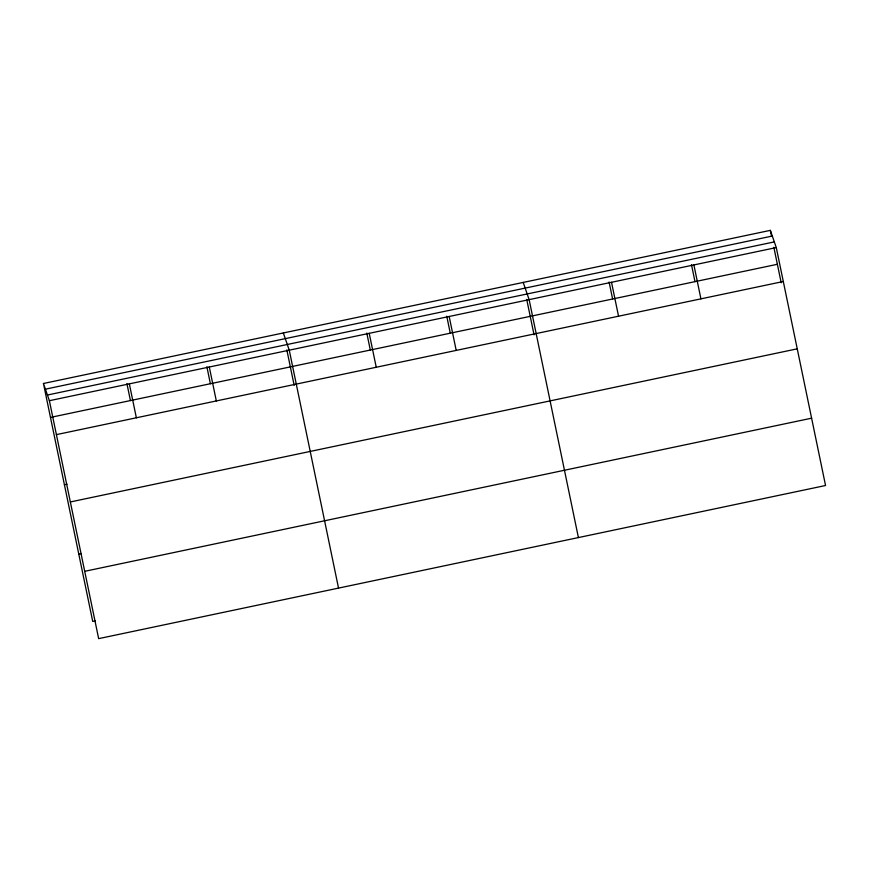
<?xml version="1.0" encoding="UTF-8"?>
<svg xmlns="http://www.w3.org/2000/svg" width="869" height="869" viewBox="0 0 869 869"><rect width="100%" height="100%" fill="white"/><g stroke="black" fill="none" stroke-linecap="round" stroke-linejoin="round"><path stroke-width="1.3" d="M43.45 383.49L770.347 230.361L776.278 247.578L825.55 485.51L98.653 638.639L49.381 400.707L43.45 383.49L92.722 621.422L95.34 620.868M45.405 389.171L772.302 236.042M47.426 395.026L774.322 241.897M49.381 400.707L776.278 247.578M50.478 417.413L777.375 264.285M56.409 434.63L783.306 281.502M64.415 484.739L67.043 484.185M70.346 501.956L797.242 348.827M78.786 554.096L81.404 553.542M84.717 571.313L811.613 418.185M523.203 282.425L529.134 299.642L578.406 537.574M283.327 332.957L289.258 350.174L338.53 588.107M770.347 230.361L771.422 235.586M773.855 247.328L781.198 282.762M693.896 264.936L700.925 298.86M691.474 264.676L694.994 281.643M611.515 282.295L618.543 316.218M609.093 282.034L612.612 298.99M526.712 299.392L534.055 334.826M449.175 316.49L456.203 350.413M446.753 316.229L450.272 333.196M369.216 333.338L376.244 367.261M366.794 333.077L370.313 350.033M286.835 349.925L294.178 385.358M209.299 367.022L216.327 400.946M206.876 366.761L210.396 383.729M129.34 383.87L136.368 417.793M126.917 383.609L130.437 400.566"/></g></svg>
